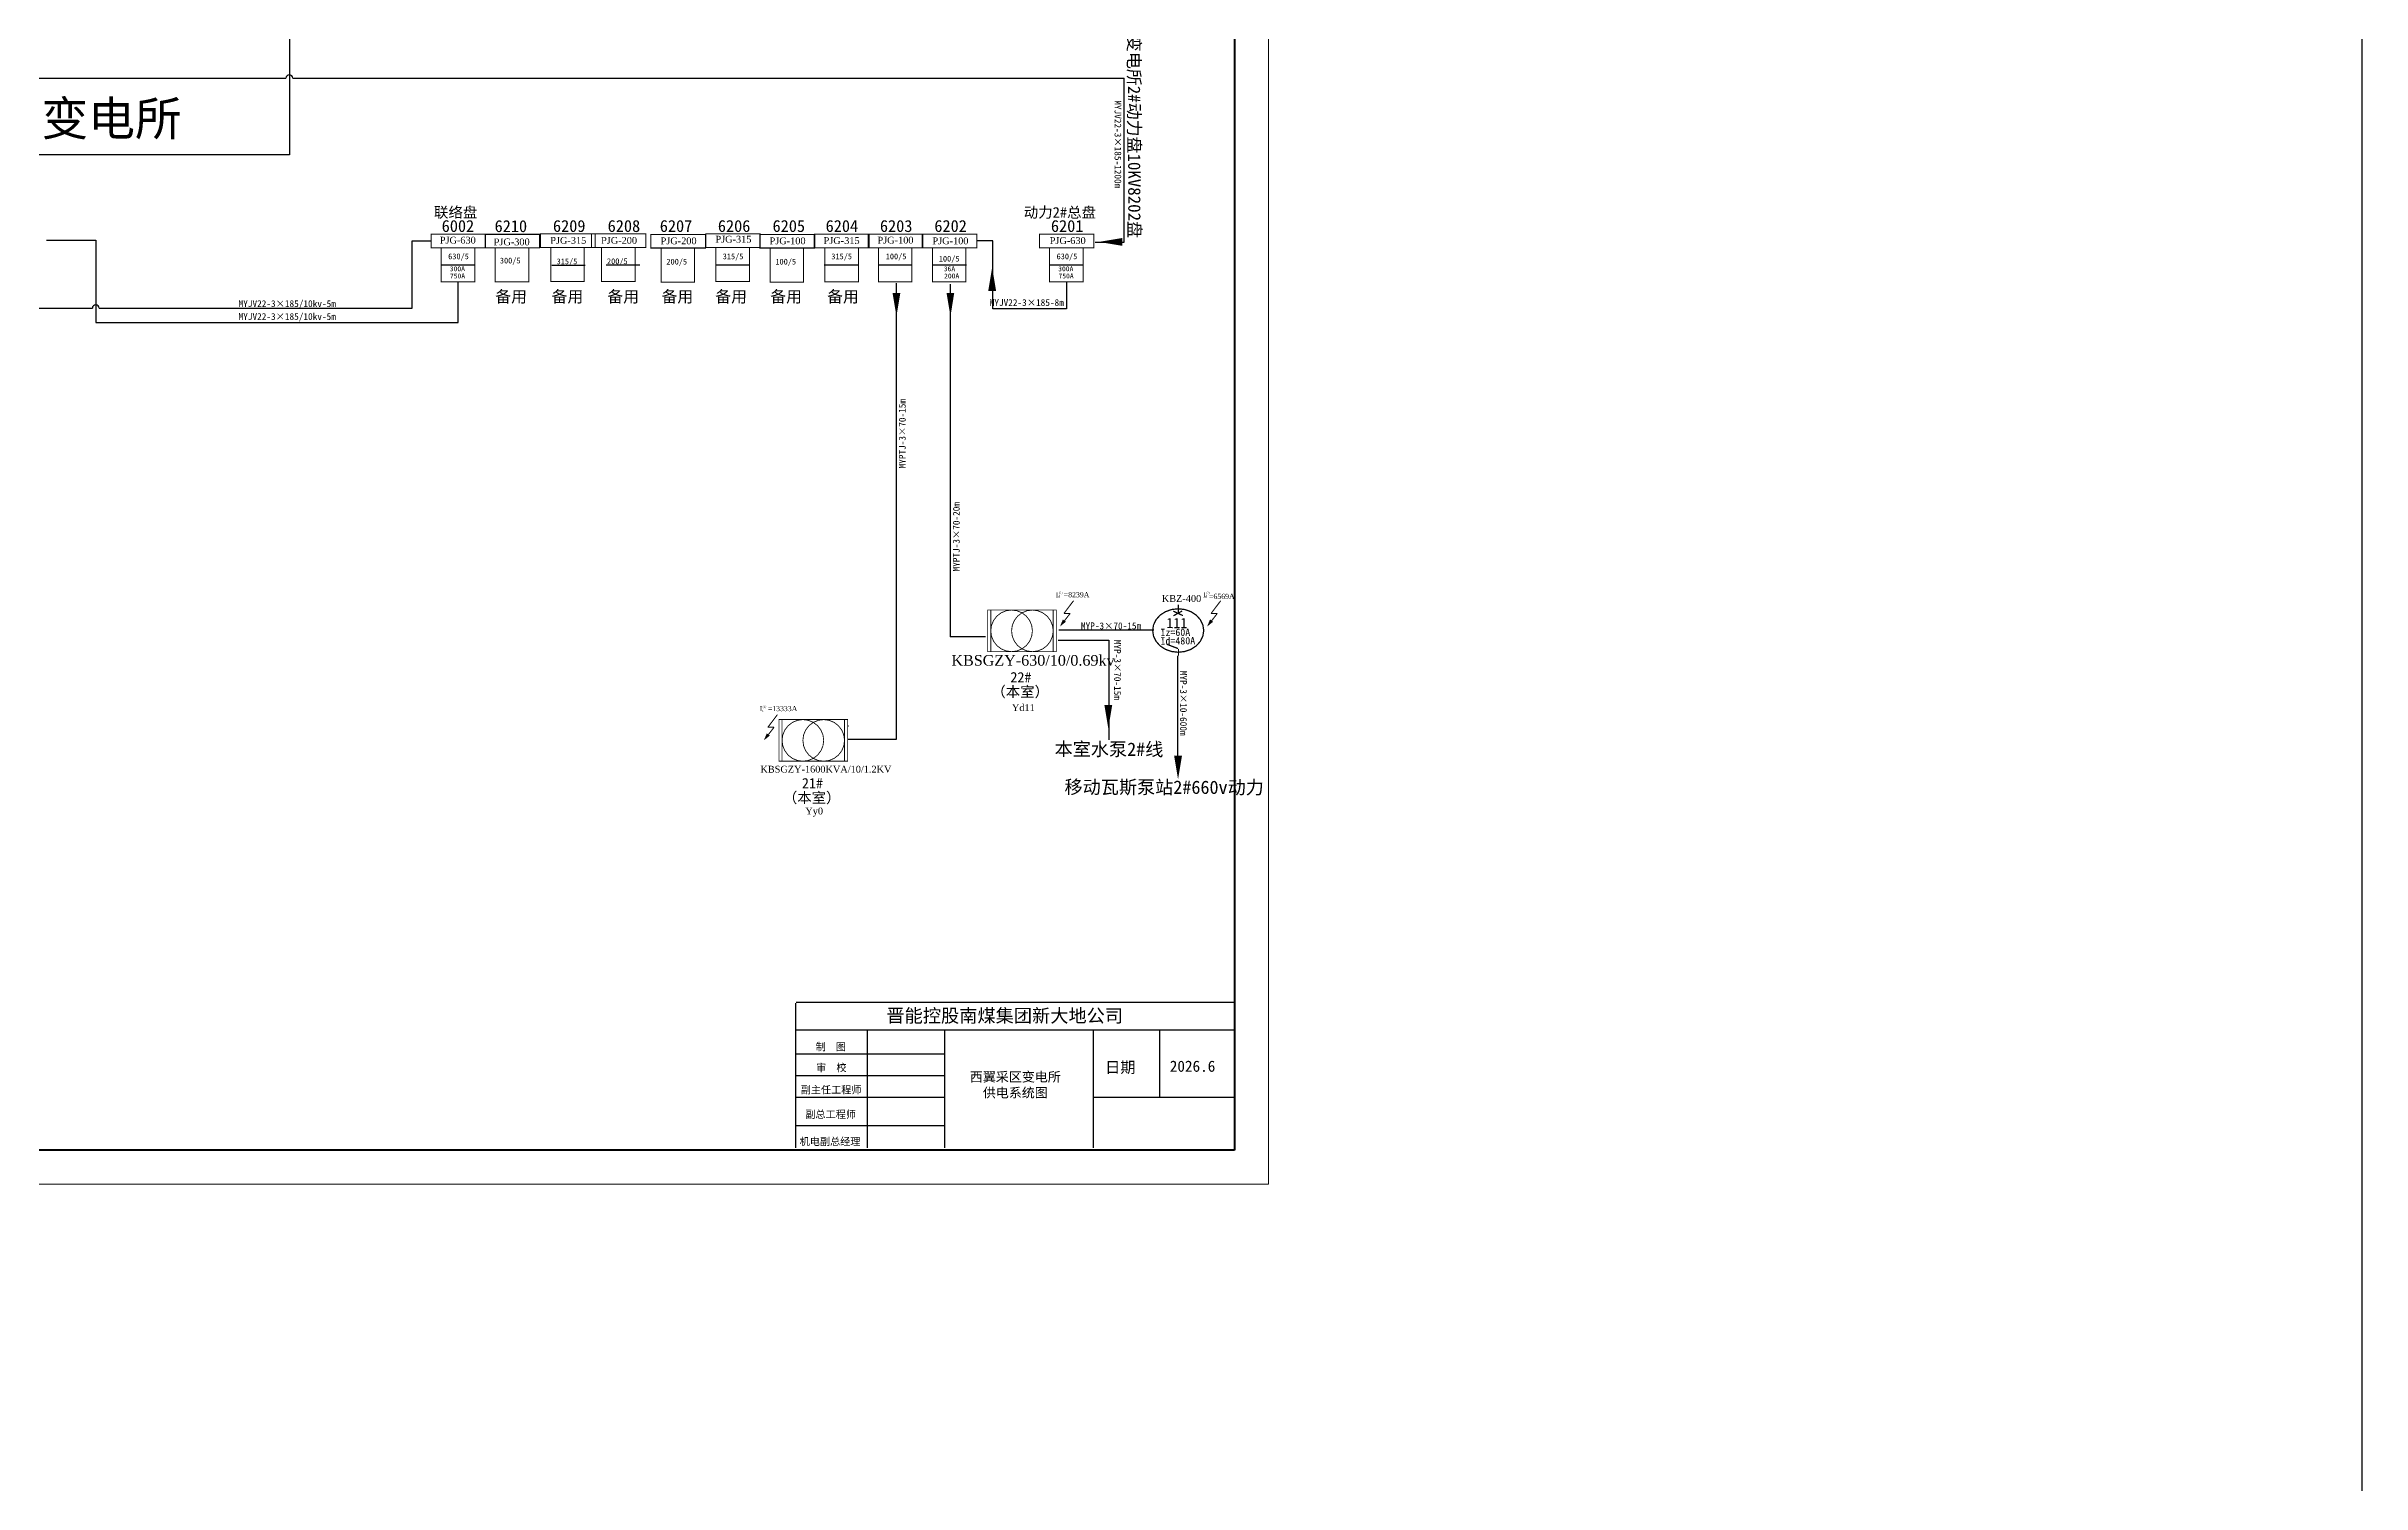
# Model space of a CAD drawing. Header units: millimetres. Extents: x 7398 to 12295, y -1725 to 5722.
# Drawn here: x 10585 to 12295, y 389 to 1451 of the extents above; entities that cross this region are included whole.
import ezdxf

# ---------------------------------------------------------------- set-up
doc = ezdxf.new("R2010")
doc.units = ezdxf.units.MM
doc.layers.add('图签', color=7, linetype='Continuous')
doc.layers.add('机电设备', color=7, linetype='Continuous', lineweight=0)
doc.styles.get("Standard").update_dxf_attribs({"font": 'arial.ttf'})
doc.styles.add('Times New Roman', font='times.ttf')
doc.styles.add('宋体', font='')
doc.styles.get('宋体').set_extended_font_data('宋体')

# ---------------------------------------------------------------- blocks, each defined once
blk = doc.blocks.new('lr_block_497')
at = {"layer": '机电设备', "color": 7, "const_width": 0.0003}
for points in [[(0.98765, 0.11168), (1.00365, 0.11168), (1.00365, 0.10768), (0.98765, 0.10768), (0.98765, 0.11168)], [(0.99065, 0.10768), (0.99065, 0.09768), (1.00048, 0.09768), (1.00048, 0.10768)]]:
    blk.add_lwpolyline(points, dxfattribs=at)
blk = doc.blocks.new('lr_block_495')
at = {"layer": '机电设备', "color": 7, "const_width": 0.0003}
for points in [[(0.95563, 0.11168), (0.97163, 0.11168), (0.97163, 0.10768), (0.95563, 0.10768), (0.95563, 0.11168)], [(0.95864, 0.10768), (0.95864, 0.09768), (0.96846, 0.09768), (0.96846, 0.10768)]]:
    blk.add_lwpolyline(points, dxfattribs=at)
blk = doc.blocks.new('lr_block_493')
at = {"layer": '机电设备', "color": 7, "const_width": 0.0003}
for points in [[(0.92322, 0.11181), (0.93922, 0.11181), (0.93922, 0.10781), (0.92322, 0.10781), (0.92322, 0.11181)], [(0.92623, 0.10781), (0.92623, 0.09781), (0.93605, 0.09781), (0.93605, 0.10781)]]:
    blk.add_lwpolyline(points, dxfattribs=at)
blk = doc.blocks.new('lr_block_491')
at = {"layer": '机电设备', "color": 7, "const_width": 0.0003}
for points in [[(0.90721, 0.11181), (0.92321, 0.11181), (0.92321, 0.10781), (0.90721, 0.10781), (0.90721, 0.11181)], [(0.91022, 0.10781), (0.91022, 0.09781), (0.92005, 0.09781), (0.92005, 0.10781)]]:
    blk.add_lwpolyline(points, dxfattribs=at)
blk = doc.blocks.new('lr_block_435')
at = {"layer": '机电设备', "color": 7, "const_width": 0.0003}
for points in [[(1.06977, 0.11174), (1.08577, 0.11174), (1.08577, 0.10774), (1.06977, 0.10774), (1.06977, 0.11174)], [(1.07277, 0.10774), (1.07277, 0.09774), (1.0826, 0.09774), (1.0826, 0.10774)]]:
    blk.add_lwpolyline(points, dxfattribs=at)
blk = doc.blocks.new('lr_block_299')
at = {"layer": '机电设备', "color": 7, "const_width": 0.0003}
for points in [[(1.03537, 0.11174), (1.05137, 0.11174), (1.05137, 0.10774), (1.03537, 0.10774), (1.03537, 0.11174)], [(1.03838, 0.10774), (1.03838, 0.09774), (1.0482, 0.09774), (1.0482, 0.10774)]]:
    blk.add_lwpolyline(points, dxfattribs=at)
blk = doc.blocks.new('lr_block_297')
at = {"layer": '机电设备', "color": 7, "const_width": 0.0003}
for points in [[(1.0195, 0.11174), (1.0355, 0.11174), (1.0355, 0.10774), (1.0195, 0.10774), (1.0195, 0.11174)], [(1.0225, 0.10774), (1.0225, 0.09774), (1.03233, 0.09774), (1.03233, 0.10774)]]:
    blk.add_lwpolyline(points, dxfattribs=at)
blk = doc.blocks.new('lr_block_295')
at = {"layer": '机电设备', "color": 7, "const_width": 0.0003}
for points in [[(1.00375, 0.11174), (1.01975, 0.11174), (1.01975, 0.10774), (1.00375, 0.10774), (1.00375, 0.11174)], [(1.00676, 0.10774), (1.00676, 0.09774), (1.01659, 0.09774), (1.01659, 0.10774)]]:
    blk.add_lwpolyline(points, dxfattribs=at)
blk = doc.blocks.new('lr_block_293')
at = {"layer": '机电设备', "color": 7, "const_width": 0.0003}
for points in [[(0.97174, 0.11187), (0.98774, 0.11187), (0.98774, 0.10787), (0.97174, 0.10787), (0.97174, 0.11187)], [(0.97474, 0.10787), (0.97474, 0.09787), (0.98457, 0.09787), (0.98457, 0.10787)]]:
    blk.add_lwpolyline(points, dxfattribs=at)
blk = doc.blocks.new('lr_block_291')
at = {"layer": '机电设备', "color": 7, "const_width": 0.0003}
for points in [[(0.93946, 0.11174), (0.95546, 0.11174), (0.95546, 0.10774), (0.93946, 0.10774), (0.93946, 0.11174)], [(0.94246, 0.10774), (0.94246, 0.09774), (0.95229, 0.09774), (0.95229, 0.10774)]]:
    blk.add_lwpolyline(points, dxfattribs=at)
blk = doc.blocks.new('lr_block_289')
at = {"layer": '机电设备', "color": 7, "const_width": 0.0003}
for points in [[(0.89104, 0.11174), (0.90704, 0.11174), (0.90704, 0.10774), (0.89104, 0.10774), (0.89104, 0.11174)], [(0.89405, 0.10774), (0.89405, 0.09774), (0.90387, 0.09774), (0.90387, 0.10774)]]:
    blk.add_lwpolyline(points, dxfattribs=at)
blk = doc.blocks.new('lr_block_409')
at = {"layer": '机电设备', "color": 7, "const_width": 0.00025}
for points in [[(1.00265, 0.04477), (1.00265, 0.03254), (0.98248, 0.03254), (0.98248, 0.04477), (1.00265, 0.04477)], [(0.98248, 0.04477), (0.98248, 0.03254)], [(1.00265, 0.04477), (0.98248, 0.04477)], [(0.99562, 0.03866), (0.99541, 0.04024), (0.9948, 0.04171), (0.99383, 0.04298), (0.99256, 0.04395), (0.99109, 0.04456), (0.98951, 0.04477), (0.98792, 0.04456), (0.98645, 0.04395), (0.98518, 0.04298), (0.98421, 0.04171), (0.9836, 0.04024), (0.98339, 0.03866), (0.9836, 0.03707), (0.98421, 0.0356), (0.98518, 0.03433), (0.98645, 0.03336), (0.98792, 0.03275), (0.98951, 0.03254), (0.99109, 0.03275), (0.99256, 0.03336), (0.99383, 0.03433), (0.9948, 0.0356), (0.99541, 0.03707), (0.99562, 0.03866)], [(0.98339, 0.04477), (0.98339, 0.03254)], [(1.00174, 0.03866), (1.00153, 0.04024), (1.00092, 0.04171), (0.99994, 0.04298), (0.99868, 0.04395), (0.9972, 0.04456), (0.99562, 0.04477), (0.99404, 0.04456), (0.99256, 0.04395), (0.9913, 0.04298), (0.99032, 0.04171), (0.98971, 0.04024), (0.98951, 0.03866), (0.98971, 0.03707), (0.99032, 0.0356), (0.9913, 0.03433), (0.99256, 0.03336), (0.99404, 0.03275), (0.99562, 0.03254), (0.9972, 0.03275), (0.99868, 0.03336), (0.99994, 0.03433), (1.00092, 0.0356), (1.00153, 0.03707), (1.00174, 0.03866)], [(1.00174, 0.04477), (1.00174, 0.03254)], [(1.00265, 0.04477), (1.00265, 0.03254)], [(1.00265, 0.03254), (0.98248, 0.03254)]]:
    blk.add_lwpolyline(points, dxfattribs=at)
blk = doc.blocks.new('lr_block_407')
at = {"layer": '机电设备', "color": 7, "const_width": 0.00025}
for points in [[(0.71154, 0.04524), (0.71154, 0.05747), (0.73172, 0.05747), (0.73172, 0.04524), (0.71154, 0.04524)], [(0.71154, 0.05747), (0.73172, 0.05747)], [(0.71154, 0.04524), (0.71154, 0.05747)], [(0.71246, 0.05136), (0.71267, 0.04977), (0.71328, 0.0483), (0.71425, 0.04703), (0.71551, 0.04606), (0.71699, 0.04545), (0.71857, 0.04524), (0.72015, 0.04545), (0.72163, 0.04606), (0.7229, 0.04703), (0.72387, 0.0483), (0.72448, 0.04977), (0.72469, 0.05136), (0.72448, 0.05294), (0.72387, 0.05441), (0.7229, 0.05568), (0.72163, 0.05665), (0.72015, 0.05726), (0.71857, 0.05747), (0.71699, 0.05726), (0.71551, 0.05665), (0.71425, 0.05568), (0.71328, 0.05441), (0.71267, 0.05294), (0.71246, 0.05136)], [(0.71246, 0.04524), (0.71246, 0.05747)], [(0.71857, 0.05136), (0.71878, 0.04977), (0.71939, 0.0483), (0.72036, 0.04703), (0.72163, 0.04606), (0.7231, 0.04545), (0.72469, 0.04524), (0.72627, 0.04545), (0.72774, 0.04606), (0.72901, 0.04703), (0.72998, 0.0483), (0.73059, 0.04977), (0.7308, 0.05136), (0.73059, 0.05294), (0.72998, 0.05441), (0.72901, 0.05568), (0.72774, 0.05665), (0.72627, 0.05726), (0.72469, 0.05747), (0.7231, 0.05726), (0.72163, 0.05665), (0.72036, 0.05568), (0.71939, 0.05441), (0.71878, 0.05294), (0.71857, 0.05136)], [(0.7308, 0.04524), (0.7308, 0.05747)], [(0.73172, 0.04524), (0.73172, 0.05747)], [(0.71154, 0.04524), (0.73172, 0.04524)]]:
    blk.add_lwpolyline(points, dxfattribs=at)
blk = doc.blocks.new('lr_block_625')
at = {"layer": '机电设备', "true_color": 0xff0000}
blk.add_hatch(color=1, dxfattribs=at).paths.add_polyline_path([(0.82955, 0.05879), (0.83044, 0.05812), (0.82868, 0.05673)], flags=17)
at = {"layer": '机电设备', "color": 1, "true_color": 0xff0000, "const_width": 0.0003}
for points in [[(0.83268, 0.0643), (0.82985, 0.06056)], [(0.83168, 0.06056), (0.82895, 0.05707)], [(0.82985, 0.06056), (0.83168, 0.06056)]]:
    blk.add_lwpolyline(points, dxfattribs=at)
blk = doc.blocks.new('lr_block_411')
at = {"layer": '机电设备', "color": 7, "const_width": 0.000375}
for points in [[(0.82769, 0.05555), (0.82743, 0.0572), (0.82668, 0.05874), (0.82549, 0.06007), (0.82394, 0.06108), (0.82213, 0.06172), (0.82019, 0.06194), (0.81825, 0.06172), (0.81644, 0.06108), (0.81488, 0.06007), (0.81369, 0.05874), (0.81294, 0.0572), (0.81269, 0.05555), (0.81294, 0.0539), (0.81369, 0.05236), (0.81488, 0.05103), (0.81644, 0.05002), (0.81825, 0.04938), (0.82019, 0.04916), (0.82213, 0.04938), (0.82394, 0.05002), (0.82549, 0.05103), (0.82668, 0.05236), (0.82743, 0.0539), (0.82769, 0.05555)], [(0.81874, 0.06124), (0.82158, 0.05993)], [(0.82135, 0.06128), (0.81879, 0.05988)], [(0.82021, 0.06312), (0.82021, 0.06085)], [(0.81681, 0.05151), (0.82016, 0.05025)], [(0.82027, 0.05015), (0.82027, 0.04812)]]:
    blk.add_lwpolyline(points, dxfattribs=at)

msp = doc.modelspace()

# ---------------------------------------------------------------- hatches: boundary and pattern name
for points in [[(11362.3, 1306.6), (11379.7, 1309.5), (11379.7, 1303.7)], [(11283.5, 1287.8), (11286.4, 1270.4), (11280.6, 1270.4)], [(11212.8, 1251.6), (11209.9, 1269), (11215.7, 1269)], [(11252.7, 1251.6), (11249.8, 1269), (11255.5, 1269)], [(11369.3, 947.2), (11366.4, 964.6), (11372.2, 964.6)], [(11420.8, 909.6), (11417.9, 927), (11423.7, 927)]]:
    msp.add_hatch(color=256).paths.add_polyline_path(points, flags=17)

# ---------------------------------------------------------------- linework, layer by layer
at = {"linetype": 'Continuous', "lineweight": 20}
for p, q in [((11487.6, 2428.7), (11487.6, 610.6)), ((11487.6, 610.6), (9073.3, 610.6))]:
    msp.add_line(p, q, dxfattribs=at)
at = {"linetype": 'Continuous', "lineweight": 70}
for p, q in [((11462.4, 2403.5), (11462.4, 635.8)), ((11462.4, 635.8), (9136.2, 635.8))]:
    msp.add_line(p, q, dxfattribs=at)
at = {"linetype": 'Continuous'}
for p, q in [((10764.6, 2042.1), (10764.6, 1371)), ((10455.4, 1427.6), (10761.9, 1427.6)), ((10766.9, 1427.6), (11381, 1427.6)), ((11381, 1306.5), (11381, 1427.6)), ((10764.6, 1371), (10452.9, 1371)), ((10584.9, 1307.9), (10621.4, 1307.9)), ((10621.4, 1307.9), (10621.4, 1247.2)), ((10855, 1257.6), (10855, 1307.3)), ((10855, 1307.3), (10865.6, 1307.3)), ((10865.6, 1307.3), (10869.1, 1307.3)), ((11359.6, 1306.5), (11359.6, 1306.5)), ((11359.6, 1306.5), (11381, 1306.5)), ((10889, 1273.6), (10889, 1277.1)), ((10889, 1247.2), (10889, 1273.6)), ((11212.7, 1276.1), (11212.7, 1085.7)), ((11252.5, 1275.5), (11252.5, 1014.8)), ((10565.7, 1257.6), (10618.9, 1257.6)), ((10623.9, 1257.6), (10855, 1257.6)), ((10621.4, 1247.2), (10889, 1247.2)), ((11212.7, 1085.7), (11212.7, 939)), ((11278.7, 1014.8), (11252.5, 1014.8)), ((11420.5, 1000.8), (11420.5, 922.1)), ((11176.9, 949.2), (11177.4, 949.2)), ((11212.7, 939), (11176.9, 939)), ((11138.4, 724.5), (11462.4, 724.5)), ((11191.5, 637.5), (11191.5, 724.5)), ((11248.5, 637.5), (11248.5, 724.5)), ((11358.4, 637.5), (11358.4, 724.6)), ((11407.3, 674.5), (11407.4, 724.6)), ((11248.4, 706.6), (11138.6, 706.6)), ((11248.4, 690.6), (11138.6, 690.6)), ((11248.6, 674.6), (11138.6, 674.6)), ((11462.4, 674.6), (11358.4, 674.6)), ((11248.4, 653.6), (11138.6, 653.6))]:
    msp.add_line(p, q, dxfattribs=at)
for p, q in [((10876.5, 1289.7), (10901.4, 1289.7)), ((10958.2, 1289.5), (10983, 1289.5)), ((10998.5, 1289.6), (11023.3, 1289.6)), ((11079.3, 1289.7), (11104.2, 1289.7)), ((11159.5, 1289.7), (11184.3, 1289.7)), ((11199.7, 1289.7), (11224.5, 1289.7)), ((11239.8, 1289.7), (11264.6, 1289.7)), ((11325.8, 1289.7), (11350.7, 1289.7)), ((11332.8, 1020), (11402.9, 1020))]:
    msp.add_line(p, q)
at = {"lineweight": -3}
for p, q in [((11332.2, 1012.4), (11369.7, 1012.4)), ((11369.7, 1012.4), (11369.7, 938.8))]:
    msp.add_line(p, q, dxfattribs=at)
at = {"color": 7, "linetype": 'Continuous'}
msp.add_line((11138.7, 744.9), (11462.4, 744.9), dxfattribs=at)
at = {"color": 1, "lineweight": -3}
msp.add_lwpolyline([(8525.5, 5050.8), (12295.1, 5050.8), (12295.1, -1724.5), (8525.5, -1724.5)], close=True, dxfattribs=at)
at = {"linetype": 'Continuous', "flags": 128}
msp.add_lwpolyline([(11338.3, 1277.1), (11338.3, 1273.6), (11338.3, 1257.2), (11284, 1257.2), (11284, 1307.3), (11275.7, 1307.3), (11272.2, 1307.3)], dxfattribs=at)
at = {"linetype": 'Continuous'}
for centre, radius, start, end in [((10764.4, 1427.5), 2.52, 3.9304, 176.0696), ((10621.4, 1257.6), 2.51, 0, 180)]:
    msp.add_arc(centre, radius, start, end, dxfattribs=at)
at = {"layer": '图签', "color": 7, "linetype": 'Continuous'}
msp.add_line((11138.6, 637.5), (11138.5, 744.3), dxfattribs=at)

# ---------------------------------------------------------------- block references
at = {"layer": '机电设备', "color": 7, "xscale": 2514.077429430967, "yscale": 2514.077429430414, "zscale": 2514.077429430664}
for name, p in [('lr_block_289', (8628.9, 1031.4)), ('lr_block_291', (8547.1, 1031.3)), ('lr_block_493', (8628.9, 1031.4)), ('lr_block_491', (8706.7, 1031.4)), ('lr_block_495', (8628.9, 1031.4)), ('lr_block_293', (8628.9, 1031.4)), ('lr_block_497', (8628.9, 1031.4)), ('lr_block_295', (8628.9, 1031.4)), ('lr_block_297', (8628.9, 1031.4)), ('lr_block_299', (8628.9, 1031.4)), ('lr_block_435', (8628.9, 1031.4)), ('lr_block_407', (9491.3, 890.2)), ('lr_block_411', (9358.9, 879.9)), ('lr_block_409', (8656, 841.2))]:
    msp.add_blockref(name, p, dxfattribs=at)
at = {"layer": '机电设备', "color": 1, "true_color": 0xff0000, "xscale": 2514.077429430967, "yscale": 2514.077429430414, "zscale": 2514.077429430664}
for p in [(9250.2, 879.9), (9358.9, 879.9), (9031.5, 795.8)]:
    msp.add_blockref('lr_block_625', p, dxfattribs=at)

# ---------------------------------------------------------------- texts
at = {"style": '宋体'}
for s, height, rotation, p in [('来自西翼采区变电所2#动力盘10KV8202盘', 9.17, 270.1508, (11383.5, 1534.5)), ('联络盘', 7.84, 359.8672, (10871.2, 1324.6)), ('动力2#总盘', 7.84, 359.8672, (11306.8, 1324.6)), ('630/5', 4.28, 0.0648, (10881.7, 1293.8)), (' 300A', 3.58, 0.4893, (10880.1, 1284.9)), (' 750A', 3.58, 0.4893, (10880.2, 1279.6)), ('300/5', 4.28, 0.0648, (10919.9, 1290.7)), ('315/5', 4.28, 0.0648, (10961.8, 1290.1)), ('200/5', 4.28, 0.0648, (10999, 1290.2)), ('200/5', 4.28, 0.0648, (11042.9, 1289.9)), ('315/5', 4.28, 0.0648, (11084.5, 1293.8)), ('100/5', 4.28, 0.0648, (11123.4, 1289.9)), ('315/5', 4.28, 0.0648, (11164.7, 1293.8)), ('100/5', 4.28, 0.0648, (11204.9, 1293.8)), ('100/5', 4.28, 0.0648, (11244.1, 1292.1)), (' 36A', 3.58, 0.4893, (11245, 1284.9)), (' 200A', 3.58, 0.4893, (11245.2, 1279.6)), ('630/5', 4.28, 0.0648, (11331.1, 1293.8)), (' 300A', 3.58, 0.4893, (11329.5, 1284.9)), (' 750A', 3.58, 0.4893, (11329.7, 1279.6)), ('备用', 8.57, 359.8672, (10916.5, 1262)), ('备用', 8.57, 359.8672, (10958.1, 1262)), ('备用', 8.57, 359.8672, (10999.3, 1262)), ('备用', 8.57, 359.8672, (11039.3, 1262)), ('备用', 8.57, 359.8672, (11079, 1262)), ('备用', 8.57, 359.8672, (11119.6, 1262)), ('备用', 8.57, 359.8672, (11161.6, 1262)), ('111', 7.6, 359.8672, (11412.1, 1021.3)), (' Iz=60A', 5.38, 0.4893, (11404.2, 1015.4)), (' Id=480A', 5.38, 0.4893, (11404.2, 1009.1)), ('（本室）', 7.8, 359.8672, (11282.9, 970.5)), ('22#', 7.6, 359.8672, (11297, 981.3)), ('本室水泵2#线', 9.82, 359.8672, (11329.6, 927.1)), ('21#', 7.6, 359.8672, (11143, 903)), ('移动瓦斯泵站2#660v动力', 9.823, 359.8672, (11336.9, 899.1)), ('（本室）', 7.8, 359.8672, (11128.9, 892.2))]:
    msp.add_text(s, height=height, rotation=rotation, dxfattribs=at).set_placement(p)
at = {"color": 7, "style": '宋体'}
for s, height, rotation, p in [('MYJV22-3×185-1200m', 5.028, 270, (11373.9, 1411.2)), ('6002', 8.82, 359.8672, (10876.9, 1314)), ('6210', 8.82, 359.8672, (10916, 1313.9)), ('6209', 8.82, 359.8672, (10959.1, 1314)), ('6208', 8.82, 359.8672, (10999.5, 1314)), ('6207', 8.82, 359.8672, (11038, 1314)), ('6206', 8.82, 359.8672, (11080.9, 1314)), ('6205', 8.82, 359.8672, (11121.3, 1314)), ('6204', 8.82, 359.8672, (11160.5, 1314)), ('6203', 8.82, 359.8672, (11200.6, 1314)), ('6202', 8.82, 359.8672, (11240.8, 1314)), ('6201', 8.82, 359.8672, (11326.9, 1314)), ('MYPTJ-3×70-15m', 5.028, 90, (11219.6, 1139.3)), ('MYPTJ-3×70-20m', 5.028, 90, (11259.5, 1063.2)), ('MYP-3×70-15m', 5.028, 270, (11373.6, 1012.7)), ('MYP-3×10-600m', 5.028, 270, (11422.3, 989.8))]:
    msp.add_text(s, height=height, rotation=rotation, dxfattribs=at).set_placement(p)
at = {"color": 7}
for s, height, style, p in [('PJG-630', 5.03, 'Times New Roman', (10875.5, 1305.4)), ('PJG-300', 5.03, 'Times New Roman', (10915.3, 1304.1)), ('PJG-315', 5.03, 'Times New Roman', (10957.1, 1305.2)), ('PJG-200', 5.03, 'Times New Roman', (10994.6, 1305.2)), ('PJG-200', 5.03, 'Times New Roman', (11038.6, 1304.9)), ('PJG-315', 5.03, 'Times New Roman', (11079.1, 1306.1)), ('PJG-100', 5.03, 'Times New Roman', (11119.1, 1304.9)), ('PJG-315', 5.03, 'Times New Roman', (11159, 1305.1)), ('PJG-100', 5.03, 'Times New Roman', (11198.8, 1305.4)), ('PJG-100', 5.03, 'Times New Roman', (11239.4, 1304.9)), ('PJG-630', 5.03, 'Times New Roman', (11326, 1305.1)), ('MYJV22-3×185/10kv-5m', 5.028, '宋体', (10726.9, 1258.5)), ('MYJV22-3×185/10kv-5m', 5.028, '宋体', (10726.9, 1249)), ('MYJV22-3×185-8m', 5.028, '宋体', (11281.7, 1259.3)), ('(2)', 1.51, 'Times New Roman', (11332.7, 1046.7)), ('KBZ-400', 5.03, 'Times New Roman', (11408.8, 1040.7)), ('(2)', 1.51, 'Times New Roman', (11441.4, 1046.7)), ('MYP-3×70-15m', 5.028, '宋体', (11349.1, 1020.5)), ('KBSGZY-630/10/0.69kv', 7.872, 'Times New Roman', (11253.4, 993.6)), ('(2)', 1.51, 'Times New Roman', (11114, 962.6)), ('Yd11', 5.03, 'Times New Roman', (11298.1, 960.1)), ('KBSGZY-1600KVA/10/1.2KV', 5.028, 'Times New Roman', (11112.3, 914.6)), ('Yy0', 5.03, 'Times New Roman', (11145.5, 883.7)), ('制  图', 5.49, '宋体', (11153.1, 709.3)), ('审  校', 5.49, '宋体', (11153.5, 693.9)), ('副主任工程师', 5.49, '宋体', (11142.1, 677.5)), ('副总工程师', 5.49, '宋体', (11145.5, 659.4)), ('机电副总经理', 5.49, '宋体', (11141.3, 639.3))]:
    msp.add_text(s, height=height, dxfattribs=dict(at, style=style)).set_placement(p)
at = {"color": 7, "lineweight": -3, "style": 'Times New Roman'}
for s, height, p in [('I', 3.77, (11330.5, 1044.1)), ('d', 1.89, (11332.3, 1043.7)), ('=8239A', 3.77, (11336.4, 1044.1)), ('I', 3.77, (11439.2, 1044.1)), ('d', 1.89, (11440.9, 1043.7)), ('=6569A', 3.77, (11443.7, 1042.9)), ('I', 3.77, (11111.8, 960)), ('d', 1.89, (11113.6, 959.6)), ('=13333A', 3.77, (11117.8, 960))]:
    msp.add_text(s, height=height, dxfattribs=at).set_placement(p)
at = {"style": '宋体'}
for s, height, p in [('晋能控股南煤集团新大地公司', 9.857, (11205.4, 730.1)), ('日期', 8.24, (11366.9, 692.8)), ('2026.6', 8.24, (11414.7, 693.6))]:
    msp.add_text(s, height=height, dxfattribs=at).set_placement(p)
for s, insert, char_height, width, attachment_point in [('{\\fSTSong|b0|i0|c134|p2; 西翼正前采区变电所 }', (10356.6, 1410.5), 25.342, 1005.458, 1), ('{\\fFangSong|b0|i0|c134|p49;西翼采区变电所 \\P供电系统图}', (11300.6, 693.4), 7.038, 91.881, 2)]:
    msp.add_mtext(s, dxfattribs=dict(insert=insert, char_height=char_height, width=width, attachment_point=attachment_point))

doc.saveas('drawing.dxf')
